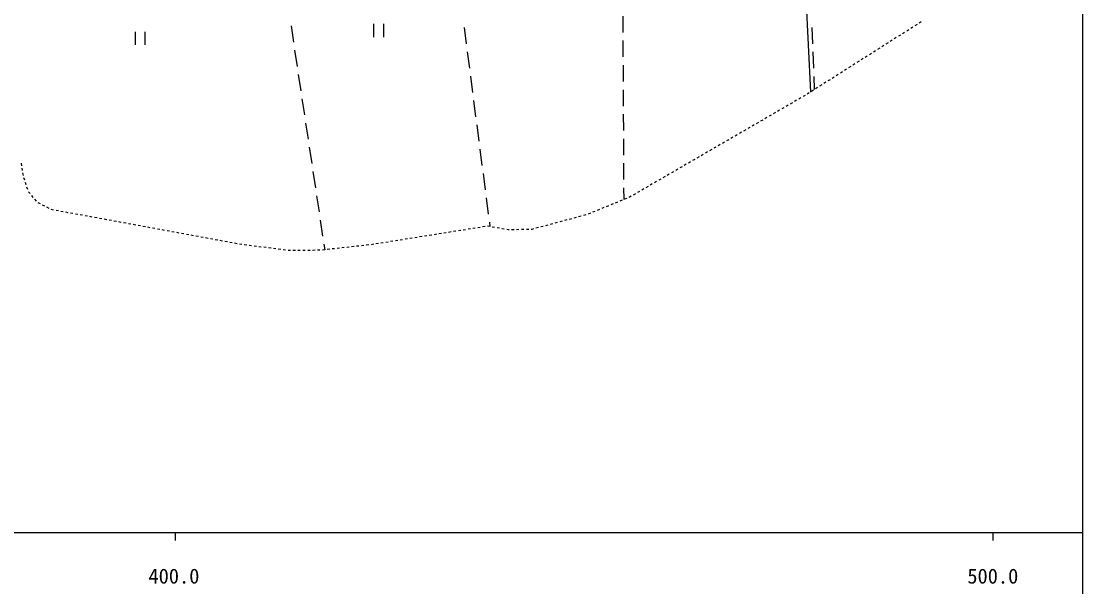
# Model space of a CAD drawing. Units: millimetres, scale not verified. Extents: x 40000 to 680000, y 20000 to 380000.
# Drawn here: x 449168 to 579000, y 198357 to 267508 of the extents above; entities that cross this region are included whole.
import ezdxf
from ezdxf.enums import TextEntityAlignment as Align

# ---------------------------------------------------------------- set-up
doc = ezdxf.new("R2010")
doc.units = ezdxf.units.MM
doc.header["$LTSCALE"] = 1000
doc.layers.add('M-BGD', color=7, linetype='Continuous', lineweight=25)
doc.layers.add('M-TTL-BAND', color=7, linetype='Continuous', lineweight=25)
doc.styles.add('ＭＳ ゴシック', font='')
doc.styles.get('ＭＳ ゴシック').set_extended_font_data('MS Gothic')

msp = doc.modelspace()

# ---------------------------------------------------------------- linework, layer by layer
at = {"layer": 'M-BGD'}
for p, q in [((544579, 282477), (545688, 258844)), ((522741, 268136), (522751, 266136)), ((463105, 266220), (463105, 264620)), ((464305, 266220), (464305, 264620)), ((482164, 266928), (482462, 264950)), ((492272, 267174), (492272, 265574)), ((493472, 267174), (493472, 265574)), ((503333, 266722), (503591, 264739)), ((545862, 266748), (545942, 264750)), ((557716, 266464), (557462, 266304)), ((558223, 266786), (557969, 266625)), ((558729, 267107), (558476, 266946)), ((559236, 267428), (558983, 267267)), ((522756, 265136), (522766, 263136)), ((555181, 264859), (554928, 264698)), ((555688, 265180), (555435, 265019)), ((556195, 265501), (555942, 265341)), ((556702, 265822), (556449, 265662)), ((557209, 266143), (556955, 265983)), ((482611, 263961), (482909, 261984)), ((503719, 263747), (503977, 261764)), ((545982, 263751), (546062, 261752)), ((553154, 263574), (552901, 263414)), ((553661, 263896), (553408, 263735)), ((554168, 264217), (553914, 264056)), ((554675, 264538), (554421, 264377)), ((551127, 262290), (550873, 262129)), ((551634, 262611), (551380, 262451)), ((552140, 262932), (551887, 262772)), ((552647, 263253), (552394, 263093)), ((483058, 260995), (483355, 259017)), ((522771, 262136), (522781, 260136)), ((549099, 261006), (548846, 260845)), ((549606, 261327), (549353, 261166)), ((550113, 261648), (549860, 261487)), ((550620, 261969), (550366, 261808)), ((504105, 260772), (504363, 258788)), ((546103, 260753), (546167, 259154)), ((547072, 259721), (546819, 259561)), ((547579, 260042), (547325, 259882)), ((548086, 260363), (547832, 260203)), ((548593, 260685), (548339, 260524)), ((522786, 259136), (522796, 257136)), ((545043, 258439), (544784, 258289)), ((545551, 258758), (545298, 258597)), ((546058, 259079), (545805, 258918)), ((546565, 259400), (546312, 259240)), ((483504, 258028), (483802, 256051)), ((504491, 257797), (504748, 255813)), ((542967, 257236), (542707, 257085)), ((543486, 257537), (543226, 257386)), ((544005, 257837), (543745, 257687)), ((544524, 258138), (544264, 257988)), ((522801, 256136), (522811, 254136)), ((540890, 256032), (540631, 255882)), ((541409, 256333), (541150, 256183)), ((541928, 256634), (541669, 256484)), ((542448, 256935), (542188, 256784)), ((483951, 255062), (484249, 253084)), ((504877, 254822), (505134, 252838)), ((538295, 254528), (538035, 254377)), ((538814, 254829), (538554, 254678)), ((539333, 255130), (539073, 254979)), ((539852, 255430), (539592, 255280)), ((540371, 255731), (540112, 255581)), ((536218, 253324), (535959, 253174)), ((536737, 253625), (536478, 253475)), ((537256, 253926), (536997, 253776)), ((537776, 254227), (537516, 254077)), ((484397, 252095), (484695, 250117)), ((522816, 253136), (522826, 251137)), ((534142, 252121), (533882, 251970)), ((534661, 252422), (534401, 252271)), ((535180, 252723), (534921, 252572)), ((535699, 253023), (535440, 252873)), ((505263, 251847), (505520, 249863)), ((531546, 250616), (531287, 250466)), ((532065, 250917), (531806, 250767)), ((532585, 251218), (532325, 251068)), ((533104, 251519), (532844, 251369)), ((533623, 251820), (533363, 251669)), ((449239, 249842), (449192, 250139)), ((449334, 249250), (449286, 249546)), ((522831, 250137), (522841, 248137)), ((529470, 249413), (529210, 249262)), ((529989, 249714), (529729, 249563)), ((530508, 250015), (530249, 249864)), ((531027, 250316), (530768, 250165)), ((449428, 248657), (449381, 248954)), ((449591, 248082), (449498, 248367)), ((484844, 249129), (485142, 247151)), ((505649, 248872), (505906, 246888)), ((527393, 248209), (527134, 248059)), ((527913, 248510), (527653, 248360)), ((528432, 248811), (528172, 248661)), ((528951, 249112), (528691, 248962)), ((449779, 247511), (449685, 247796)), ((449966, 246941), (449872, 247226)), ((522846, 247137), (522853, 245705)), ((524798, 246705), (524538, 246555)), ((525317, 247006), (525057, 246855)), ((525836, 247307), (525577, 247156)), ((526355, 247608), (526096, 247457)), ((526874, 247909), (526615, 247758)), ((450253, 246427), (450061, 246657)), ((450637, 245966), (450445, 246196)), ((451021, 245505), (450829, 245735)), ((485291, 246162), (485588, 244184)), ((506035, 245896), (506292, 243913)), ((522108, 245393), (521830, 245280)), ((522663, 245620), (522385, 245507)), ((523219, 245847), (522941, 245734)), ((523553, 245983), (523496, 245960)), ((523760, 246103), (523553, 245983)), ((524279, 246404), (524019, 246254)), ((451509, 245173), (451243, 245312)), ((452041, 244894), (451775, 245033)), ((452572, 244616), (452306, 244755)), ((453134, 244425), (452839, 244479)), ((453724, 244316), (453429, 244371)), ((454314, 244208), (454019, 244262)), ((454904, 244100), (454609, 244154)), ((519330, 244259), (519053, 244146)), ((519886, 244486), (519608, 244372)), ((520441, 244713), (520164, 244599)), ((520997, 244940), (520719, 244826)), ((521552, 245166), (521275, 245053)), ((455494, 243991), (455199, 244046)), ((456085, 243883), (455789, 243937)), ((456675, 243775), (456380, 243829)), ((457265, 243667), (456970, 243721)), ((457855, 243558), (457560, 243612)), ((458445, 243450), (458150, 243504)), ((459035, 243342), (458740, 243396)), ((459625, 243233), (459330, 243287)), ((460216, 243125), (459920, 243179)), ((460806, 243017), (460511, 243071)), ((461396, 242908), (461101, 242963)), ((461986, 242800), (461691, 242854)), ((485737, 243196), (486035, 241218)), ((506421, 242921), (506489, 242398)), ((514735, 242895), (514445, 242818)), ((515314, 243051), (515024, 242973)), ((515893, 243207), (515604, 243129)), ((516473, 243363), (516183, 243285)), ((517052, 243518), (516763, 243441)), ((517632, 243674), (517342, 243596)), ((518211, 243830), (517922, 243752)), ((518775, 244032), (518497, 243919)), ((462576, 242692), (462281, 242746)), ((463166, 242583), (462871, 242638)), ((463756, 242475), (463461, 242529)), ((464347, 242367), (464051, 242421)), ((464937, 242259), (464642, 242313)), ((465527, 242150), (465232, 242204)), ((466117, 242042), (465822, 242096)), ((466707, 241934), (466412, 241988)), ((467297, 241825), (467002, 241879)), ((467887, 241717), (467592, 241771)), ((468478, 241609), (468182, 241663)), ((469068, 241500), (468773, 241555)), ((500557, 241550), (500261, 241502)), ((501150, 241644), (500853, 241597)), ((501742, 241738), (501446, 241691)), ((502335, 241832), (502038, 241785)), ((502927, 241926), (502631, 241879)), ((503520, 242021), (503224, 241974)), ((504112, 242115), (503816, 242068)), ((504705, 242209), (504409, 242162)), ((505298, 242303), (505001, 242256)), ((505890, 242397), (505594, 242350)), ((506206, 242448), (506186, 242445)), ((506482, 242398), (506206, 242448)), ((507072, 242293), (506777, 242346)), ((507663, 242187), (507368, 242240)), ((508254, 242082), (507958, 242135)), ((508718, 241999), (508549, 242029)), ((508846, 242001), (508718, 241999)), ((509446, 242012), (509146, 242007)), ((510046, 242024), (509746, 242018)), ((510646, 242035), (510346, 242029)), ((511246, 242046), (510946, 242041)), ((511599, 242053), (511546, 242052)), ((511837, 242117), (511599, 242053)), ((512417, 242273), (512127, 242195)), ((512996, 242428), (512707, 242350)), ((513576, 242584), (513286, 242506)), ((514155, 242740), (513865, 242662)), ((469658, 241392), (469363, 241446)), ((470248, 241284), (469953, 241338)), ((470838, 241175), (470543, 241230)), ((471428, 241067), (471133, 241121)), ((472018, 240959), (471723, 241013)), ((472609, 240851), (472313, 240905)), ((473199, 240742), (472904, 240796)), ((473789, 240634), (473494, 240688)), ((474379, 240526), (474084, 240580)), ((474969, 240417), (474674, 240471)), ((475559, 240309), (475264, 240363)), ((476153, 240221), (475855, 240261)), ((486184, 240229), (486285, 239560)), ((492261, 240231), (491965, 240184)), ((492854, 240325), (492558, 240278)), ((493446, 240419), (493150, 240372)), ((494039, 240513), (493743, 240466)), ((494632, 240608), (494335, 240560)), ((495224, 240702), (494928, 240655)), ((495817, 240796), (495520, 240749)), ((496409, 240890), (496113, 240843)), ((497002, 240984), (496705, 240937)), ((497594, 241079), (497298, 241031)), ((498187, 241173), (497891, 241126)), ((498779, 241267), (498483, 241220)), ((499372, 241361), (499076, 241314)), ((499965, 241455), (499668, 241408)), ((476747, 240141), (476450, 240181)), ((477342, 240061), (477045, 240101)), ((477937, 239981), (477639, 240021)), ((478531, 239901), (478234, 239941)), ((479126, 239822), (478829, 239862)), ((479721, 239742), (479423, 239782)), ((480315, 239662), (480018, 239702)), ((480910, 239582), (480613, 239622)), ((481505, 239502), (481207, 239542)), ((482103, 239475), (481803, 239473)), ((482703, 239479), (482403, 239477)), ((483303, 239483), (483003, 239481)), ((483903, 239487), (483603, 239485)), ((484503, 239491), (484203, 239489)), ((485103, 239495), (484803, 239493)), ((485703, 239499), (485403, 239497)), ((486299, 239562), (486001, 239529)), ((486896, 239627), (486597, 239594)), ((487492, 239692), (487194, 239659)), ((488088, 239757), (487790, 239724)), ((488685, 239822), (488387, 239789)), ((489281, 239887), (488983, 239855)), ((489878, 239952), (489580, 239920)), ((490474, 240017), (490176, 239985)), ((491071, 240083), (490773, 240050)), ((491667, 240148), (491369, 240115))]:
    msp.add_line(p, q, dxfattribs=at)
at = {"layer": 'M-TTL-BAND'}
for p, q in [((579000, 20000), (579000, 370000)), ((40000, 205000), (579000, 205000)), ((468000, 205000), (468000, 204000)), ((568000, 205000), (568000, 204000))]:
    msp.add_line(p, q, dxfattribs=at)

# ---------------------------------------------------------------- texts
at = {"layer": 'M-TTL-BAND', "style": 'ＭＳ ゴシック'}
for s, p in [('400.0', (467844, 198195)), ('500.0', (568000, 198195))]:
    msp.add_text(s, height=1833, dxfattribs=at).set_placement(p, align=Align.BOTTOM_CENTER)

doc.saveas('drawing.dxf')
